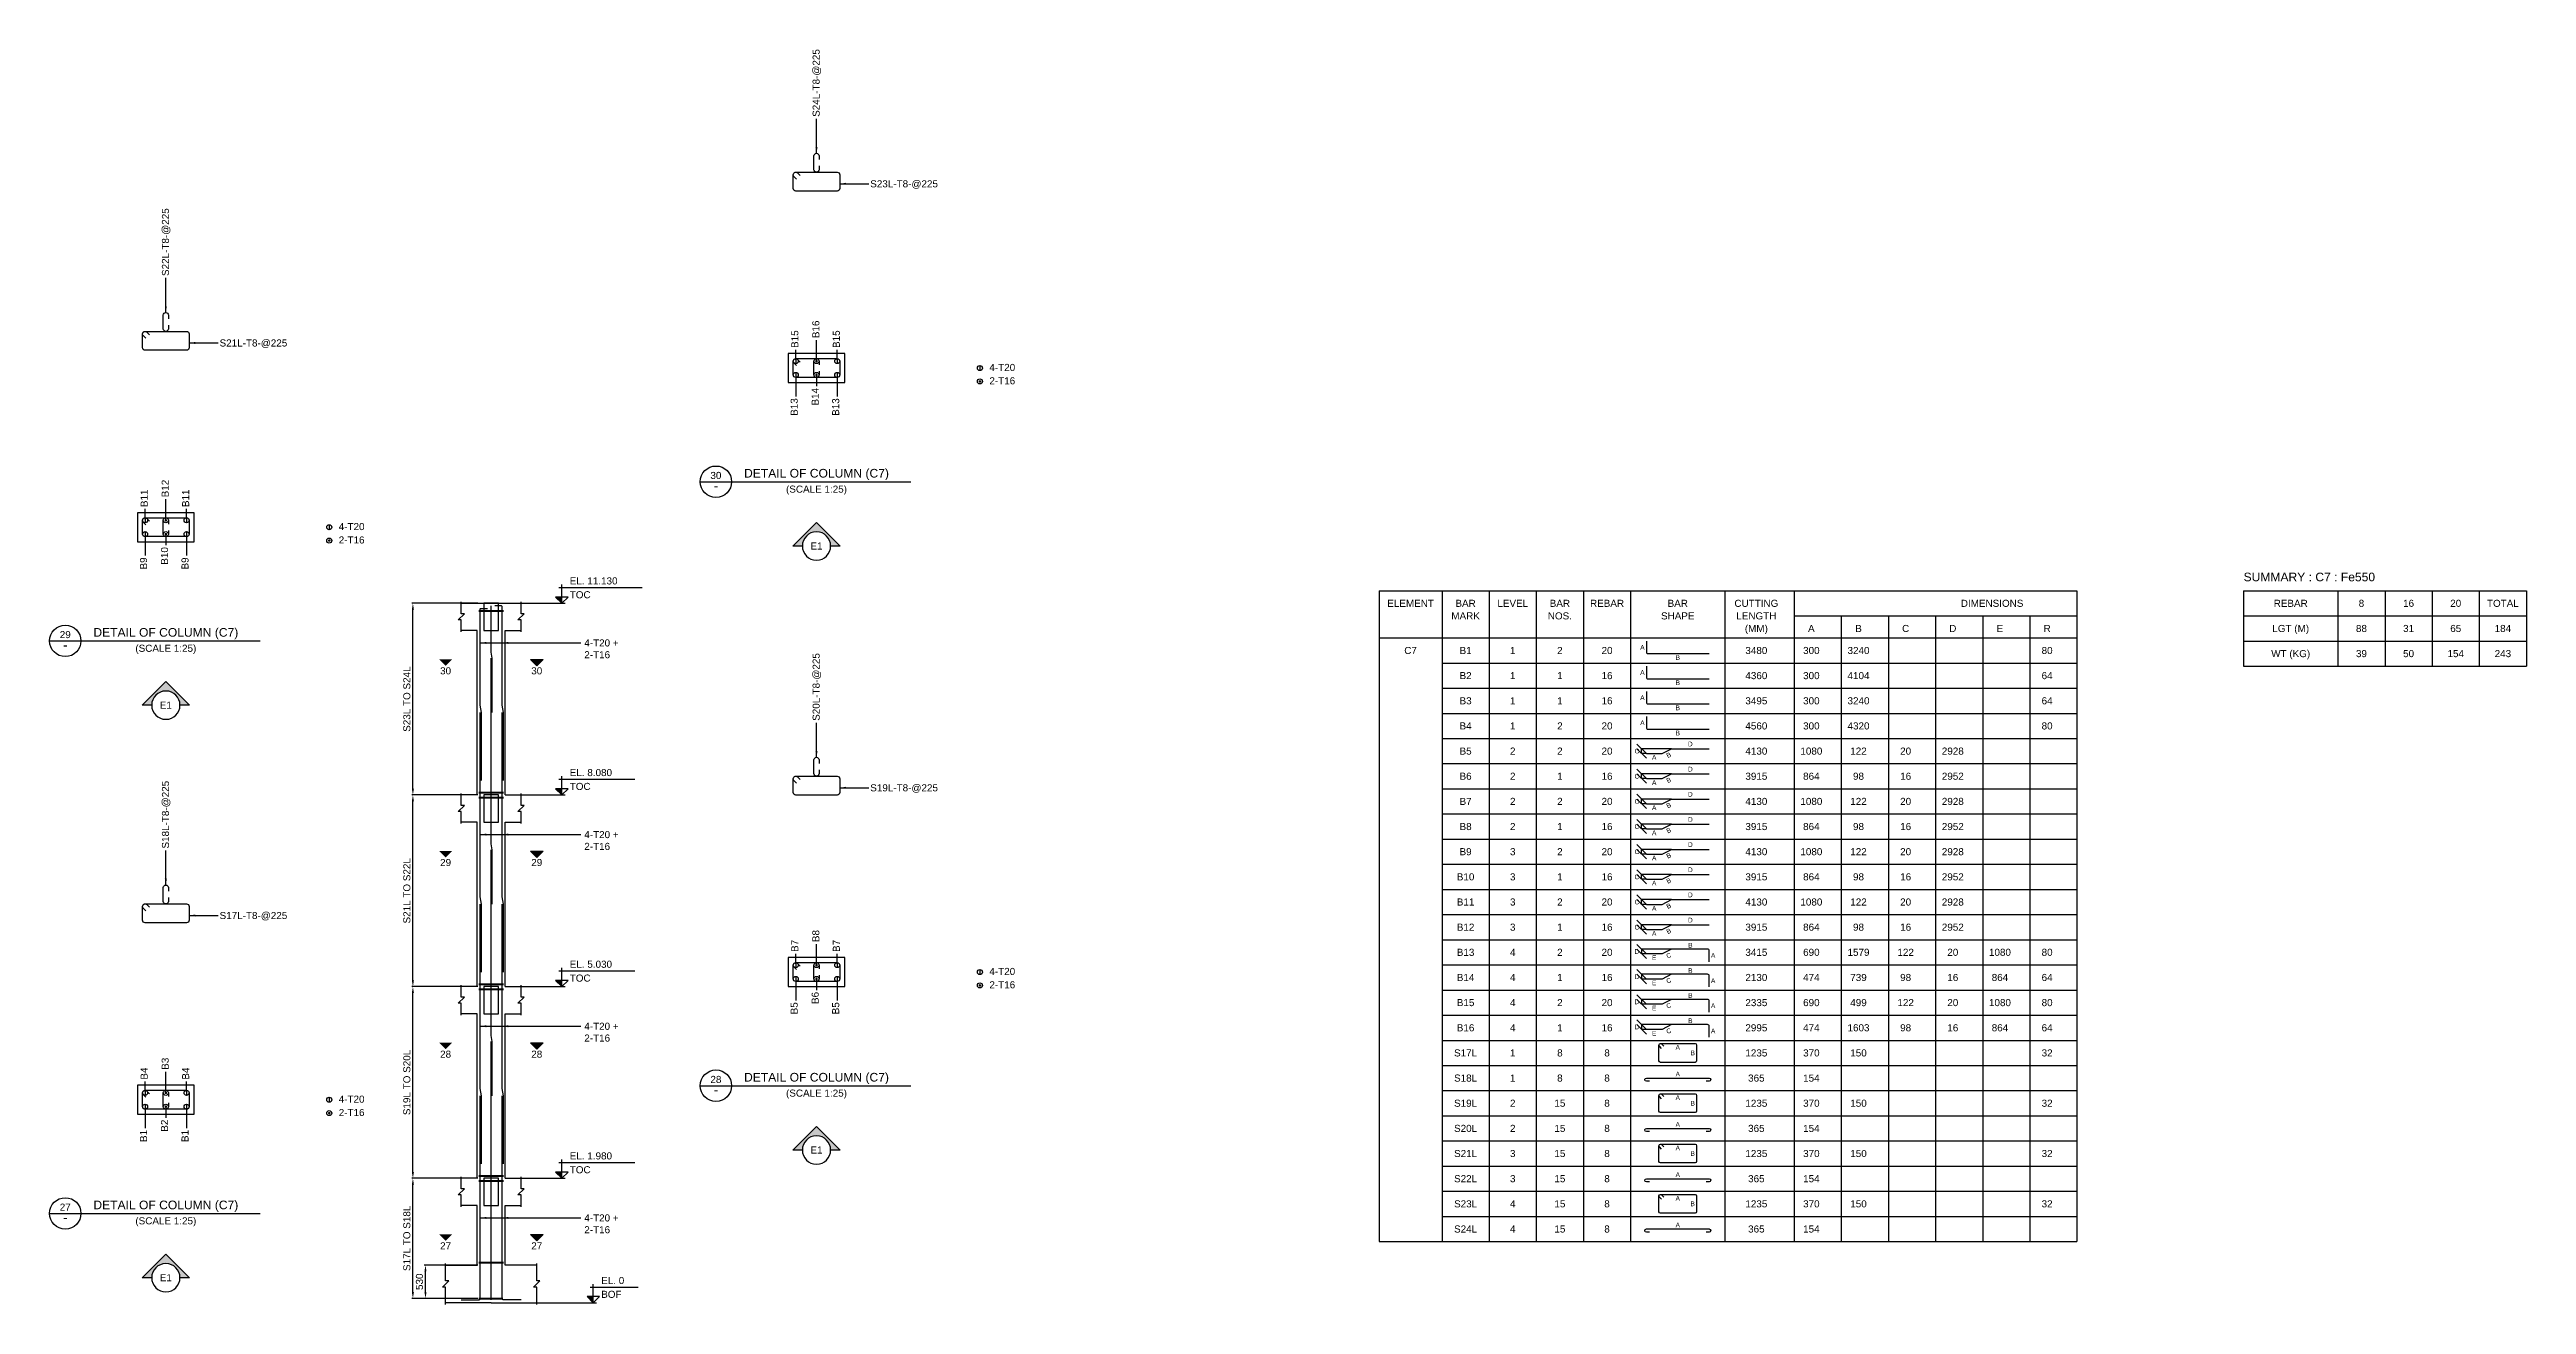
# Model space of a CAD drawing. Header units: inches. Extents: x -14050 to 64750, y -1525 to 593364.
# Drawn here: x -14050 to 64750, y 369058 to 408970 of the extents above; entities that cross this region are included whole.
import ezdxf
from ezdxf.enums import TextEntityAlignment as Align

# ---------------------------------------------------------------- set-up
doc = ezdxf.new("R2010")
doc.units = ezdxf.units.IN
doc.header["$MEASUREMENT"] = 0
for name, color, linetype in [('colSectionMarkLayer', 5, 'Continuous'), ('Concrete Line', 2, 'Continuous'), ('Dim', 31, 'Continuous'), ('Hatch', 25, 'Continuous'), ('Labels', 4, 'Continuous'), ('Link', 225, 'Continuous'), ('Reinforcement', 130, 'Continuous'), ('Schedule Border', 60, 'Continuous'), ('Schedule Header', 4, 'Continuous'), ('Text', 31, 'Continuous')]:
    doc.layers.add(name, color=color, linetype=linetype)
doc.styles.add('SC-BBS1', font='SansSerif')
doc.styles.add('SC-COL2', font='sanss___.ttf')
doc.styles.get("Standard").update_dxf_attribs({"font": 'txt.shx'})
doc.dimstyles.new('ColumnSch', dxfattribs={"dimtxt": 225, "dimasz": 200, "dimexe": 38, "dimexo": 38, "dimgap": 80, "dimtad": 1, "dimtoh": 1, "dimdec": 0, "dimzin": 0, "dimdsep": 46, "dimtxsty": 'SC-BBS1', "dimcen": 0.09, "dimclrd": 8, "dimclre": 8, "dimclrt": 31, "dimadec": 0, "dimazin": 0, "dimtfac": 1, "dimtdec": 0, "dimtix": 1, "dimtofl": 0, "dimtmove": 0, "dimatfit": 3, "dimfxl": 1, "dimtolj": 1, "dimtzin": 0, "dimarcsym": 0})
doc.dimstyles.new('SCBBSDim', dxfattribs={"dimtxt": 225, "dimasz": 0.18, "dimexe": 0, "dimexo": 0, "dimgap": 0, "dimtad": 1, "dimtoh": 1, "dimdec": 0, "dimzin": 0, "dimdsep": 46, "dimtxsty": 'Standard', "dimtsz": 150, "dimcen": 0.09, "dimclrd": 8, "dimclre": 8, "dimclrt": 3, "dimadec": 0, "dimazin": 0, "dimtfac": 1, "dimtdec": 0, "dimtix": 1, "dimtofl": 0, "dimtmove": 0, "dimatfit": 3, "dimfxl": 1, "dimtolj": 1, "dimtzin": 0, "dimarcsym": 0})
doc.dimstyles.get("Standard").update_dxf_attribs({"dimtxt": 0.18, "dimasz": 200, "dimexe": 0.18, "dimexo": 0.0625, "dimgap": 0.09, "dimtad": 0, "dimtih": 1, "dimtoh": 1, "dimdec": 4, "dimzin": 0, "dimdsep": 46, "dimtxsty": 'Standard', "dimcen": 0.09, "dimadec": 0, "dimazin": 0, "dimtfac": 1, "dimtdec": 4, "dimtofl": 0, "dimtmove": 0, "dimatfit": 3, "dimfxl": 1, "dimtolj": 1, "dimtzin": 0, "dimarcsym": 0})

# ---------------------------------------------------------------- blocks, each defined once
blk = doc.blocks.new('*D92')
at = {"color": 8, "linetype": 'ByBlock', "lineweight": -2}
for p, q in [((-428, 373070), (-2528, 373070)), ((-2490, 369452), (-2490, 372870)), ((-428, 369252), (-2528, 369252))]:
    blk.add_line(p, q, dxfattribs=at)
at = {"color": 8}
for points in [[(-2490, 373070), (-2457, 372870), (-2523, 372870)], [(-2490, 369252), (-2523, 369452), (-2457, 369452)]]:
    blk.add_solid(points, dxfattribs=at)
at = {"layer": 'DEFPOINTS', "color": 31}
for p in [(-390, 373070), (-2490, 369252), (-390, 369252)]:
    blk.add_point(p, dxfattribs=at)
at = {"color": 31, "insert": (-2682, 371161), "char_height": 225, "attachment_point": 5, "rotation": 90, "style": 'SC-BBS1'}
blk.add_mtext('\\A1;S17L TO S18L', dxfattribs=at)
blk = doc.blocks.new('*D93')
at = {"color": 8, "linetype": 'ByBlock', "lineweight": -2}
for p, q in [((-428, 370308), (-2128, 370308)), ((-2090, 369452), (-2090, 370108)), ((-428, 369252), (-2128, 369252))]:
    blk.add_line(p, q, dxfattribs=at)
at = {"color": 8}
for points in [[(-2090, 370308), (-2057, 370108), (-2123, 370108)], [(-2090, 369252), (-2123, 369452), (-2057, 369452)]]:
    blk.add_solid(points, dxfattribs=at)
at = {"layer": 'DEFPOINTS', "color": 31}
for p in [(-390, 370308), (-2090, 369252), (-390, 369252)]:
    blk.add_point(p, dxfattribs=at)
at = {"color": 31, "insert": (-2282, 369780), "char_height": 225, "attachment_point": 5, "rotation": 90, "style": 'SC-BBS1'}
blk.add_mtext('\\A1;530', dxfattribs=at)
blk = doc.blocks.new('*D94')
at = {"color": 8, "linetype": 'ByBlock', "lineweight": -2}
for p, q in [((-428, 379166), (-2528, 379166)), ((-2490, 373270), (-2490, 378966)), ((-428, 373070), (-2528, 373070))]:
    blk.add_line(p, q, dxfattribs=at)
at = {"color": 8}
for points in [[(-2490, 379166), (-2457, 378966), (-2523, 378966)], [(-2490, 373070), (-2523, 373270), (-2457, 373270)]]:
    blk.add_solid(points, dxfattribs=at)
at = {"layer": 'DEFPOINTS', "color": 31}
for p in [(-390, 379166), (-2490, 373070), (-390, 373070)]:
    blk.add_point(p, dxfattribs=at)
at = {"color": 31, "insert": (-2682, 376118), "char_height": 225, "attachment_point": 5, "rotation": 90, "style": 'SC-BBS1'}
blk.add_mtext('\\A1;S19L TO S20L', dxfattribs=at)
blk = doc.blocks.new('*D95')
at = {"color": 8, "linetype": 'ByBlock', "lineweight": -2}
for p, q in [((-428, 385262), (-2528, 385262)), ((-2490, 379366), (-2490, 385062)), ((-428, 379166), (-2528, 379166))]:
    blk.add_line(p, q, dxfattribs=at)
at = {"color": 8}
for points in [[(-2490, 385262), (-2457, 385062), (-2523, 385062)], [(-2490, 379166), (-2523, 379366), (-2457, 379366)]]:
    blk.add_solid(points, dxfattribs=at)
at = {"layer": 'DEFPOINTS', "color": 31}
for p in [(-390, 385262), (-2490, 379166), (-390, 379166)]:
    blk.add_point(p, dxfattribs=at)
at = {"color": 31, "insert": (-2682, 382214), "char_height": 225, "attachment_point": 5, "rotation": 90, "style": 'SC-BBS1'}
blk.add_mtext('\\A1;S21L TO S22L', dxfattribs=at)
blk = doc.blocks.new('*D96')
at = {"color": 8, "linetype": 'ByBlock', "lineweight": -2}
for p, q in [((-428, 391358), (-2528, 391358)), ((-2490, 385462), (-2490, 391158)), ((-428, 385262), (-2528, 385262))]:
    blk.add_line(p, q, dxfattribs=at)
at = {"color": 8}
for points in [[(-2490, 391358), (-2457, 391158), (-2523, 391158)], [(-2490, 385262), (-2523, 385462), (-2457, 385462)]]:
    blk.add_solid(points, dxfattribs=at)
at = {"layer": 'DEFPOINTS', "color": 31}
for p in [(-390, 391358), (-2490, 385262), (-390, 385262)]:
    blk.add_point(p, dxfattribs=at)
at = {"color": 31, "insert": (-2682, 388310), "char_height": 225, "attachment_point": 5, "rotation": 90, "style": 'SC-BBS1'}
blk.add_mtext('\\A1;S23L TO S24L', dxfattribs=at)
blk = doc.blocks.new('*D97')
at = {"color": 8, "linetype": 'ByBlock', "lineweight": -2}
for p, q in [((36750, 386583), (36450, 386883)), ((36450, 386733), (36750, 386433)), ((37550, 386733), (36600, 386733)), ((36600, 386583), (36600, 386733)), ((36750, 386583), (36600, 386583))]:
    blk.add_line(p, q, dxfattribs=at)
at = {"layer": 'DEFPOINTS', "color": 31}
for p in [(36600, 386583), (36750, 386583), (37550, 386733)]:
    blk.add_point(p, dxfattribs=at)
blk = doc.blocks.new('*D98')
at = {"color": 8, "linetype": 'ByBlock', "lineweight": -2}
for p, q in [((36750, 385783), (36450, 386083)), ((36450, 385933), (36750, 385633)), ((37550, 385933), (36600, 385933)), ((36600, 385783), (36600, 385933)), ((36750, 385783), (36600, 385783))]:
    blk.add_line(p, q, dxfattribs=at)
at = {"layer": 'DEFPOINTS', "color": 31}
for p in [(36600, 385783), (36750, 385783), (37550, 385933)]:
    blk.add_point(p, dxfattribs=at)
blk = doc.blocks.new('*D99')
at = {"color": 8, "linetype": 'ByBlock', "lineweight": -2}
for p, q in [((36750, 384983), (36450, 385283)), ((36450, 385133), (36750, 384833)), ((37550, 385133), (36600, 385133)), ((36600, 384983), (36600, 385133)), ((36750, 384983), (36600, 384983))]:
    blk.add_line(p, q, dxfattribs=at)
at = {"layer": 'DEFPOINTS', "color": 31}
for p in [(36600, 384983), (36750, 384983), (37550, 385133)]:
    blk.add_point(p, dxfattribs=at)
blk = doc.blocks.new('*D100')
at = {"color": 8, "linetype": 'ByBlock', "lineweight": -2}
for p, q in [((36750, 384183), (36450, 384483)), ((36450, 384333), (36750, 384033)), ((37550, 384333), (36600, 384333)), ((36600, 384183), (36600, 384333)), ((36750, 384183), (36600, 384183))]:
    blk.add_line(p, q, dxfattribs=at)
at = {"layer": 'DEFPOINTS', "color": 31}
for p in [(36600, 384183), (36750, 384183), (37550, 384333)]:
    blk.add_point(p, dxfattribs=at)
blk = doc.blocks.new('*D101')
at = {"color": 8, "linetype": 'ByBlock', "lineweight": -2}
for p, q in [((36750, 383383), (36450, 383683)), ((36450, 383533), (36750, 383233)), ((37550, 383533), (36600, 383533)), ((36600, 383383), (36600, 383533)), ((36750, 383383), (36600, 383383))]:
    blk.add_line(p, q, dxfattribs=at)
at = {"layer": 'DEFPOINTS', "color": 31}
for p in [(36600, 383383), (36750, 383383), (37550, 383533)]:
    blk.add_point(p, dxfattribs=at)
blk = doc.blocks.new('*D102')
at = {"color": 8, "linetype": 'ByBlock', "lineweight": -2}
for p, q in [((36750, 382583), (36450, 382883)), ((36450, 382733), (36750, 382433)), ((37550, 382733), (36600, 382733)), ((36600, 382583), (36600, 382733)), ((36750, 382583), (36600, 382583))]:
    blk.add_line(p, q, dxfattribs=at)
at = {"layer": 'DEFPOINTS', "color": 31}
for p in [(36600, 382583), (36750, 382583), (37550, 382733)]:
    blk.add_point(p, dxfattribs=at)
blk = doc.blocks.new('*D103')
at = {"color": 8, "linetype": 'ByBlock', "lineweight": -2}
for p, q in [((36750, 381783), (36450, 382083)), ((36450, 381933), (36750, 381633)), ((37550, 381933), (36600, 381933)), ((36600, 381783), (36600, 381933)), ((36750, 381783), (36600, 381783))]:
    blk.add_line(p, q, dxfattribs=at)
at = {"layer": 'DEFPOINTS', "color": 31}
for p in [(36600, 381783), (36750, 381783), (37550, 381933)]:
    blk.add_point(p, dxfattribs=at)
blk = doc.blocks.new('*D104')
at = {"color": 8, "linetype": 'ByBlock', "lineweight": -2}
for p, q in [((36750, 380983), (36450, 381283)), ((36450, 381133), (36750, 380833)), ((37550, 381133), (36600, 381133)), ((36600, 380983), (36600, 381133)), ((36750, 380983), (36600, 380983))]:
    blk.add_line(p, q, dxfattribs=at)
at = {"layer": 'DEFPOINTS', "color": 31}
for p in [(36600, 380983), (36750, 380983), (37550, 381133)]:
    blk.add_point(p, dxfattribs=at)
blk = doc.blocks.new('*D105')
at = {"color": 8, "linetype": 'ByBlock', "lineweight": -2}
for p, q in [((36750, 380208), (36450, 380508)), ((36450, 380358), (36750, 380058)), ((37550, 380358), (36600, 380358)), ((36600, 380358), (36600, 380208)), ((37250, 380208), (36600, 380208))]:
    blk.add_line(p, q, dxfattribs=at)
at = {"layer": 'DEFPOINTS', "color": 31}
for p in [(36600, 380358), (37250, 380208), (37550, 380358)]:
    blk.add_point(p, dxfattribs=at)
blk = doc.blocks.new('*D106')
at = {"color": 8, "linetype": 'ByBlock', "lineweight": -2}
for p, q in [((36750, 379408), (36450, 379708)), ((36450, 379558), (36750, 379258)), ((37550, 379558), (36600, 379558)), ((36600, 379558), (36600, 379408)), ((37250, 379408), (36600, 379408))]:
    blk.add_line(p, q, dxfattribs=at)
at = {"layer": 'DEFPOINTS', "color": 31}
for p in [(36600, 379558), (37250, 379408), (37550, 379558)]:
    blk.add_point(p, dxfattribs=at)
blk = doc.blocks.new('*D107')
at = {"color": 8, "linetype": 'ByBlock', "lineweight": -2}
for p, q in [((36750, 378608), (36450, 378908)), ((36450, 378758), (36750, 378458)), ((37550, 378758), (36600, 378758)), ((36600, 378758), (36600, 378608)), ((37250, 378608), (36600, 378608))]:
    blk.add_line(p, q, dxfattribs=at)
at = {"layer": 'DEFPOINTS', "color": 31}
for p in [(36600, 378758), (37250, 378608), (37550, 378758)]:
    blk.add_point(p, dxfattribs=at)
blk = doc.blocks.new('*D108')
at = {"color": 8, "linetype": 'ByBlock', "lineweight": -2}
for p, q in [((36750, 377808), (36450, 378108)), ((36450, 377958), (36750, 377658)), ((37550, 377958), (36600, 377958)), ((36600, 377958), (36600, 377808)), ((37250, 377808), (36600, 377808))]:
    blk.add_line(p, q, dxfattribs=at)
at = {"layer": 'DEFPOINTS', "color": 31}
for p in [(36600, 377958), (37250, 377808), (37550, 377958)]:
    blk.add_point(p, dxfattribs=at)

msp = doc.modelspace()

# ---------------------------------------------------------------- hatches: boundary and pattern name
at = {"layer": 'Hatch'}
h = msp.add_hatch(color=256, dxfattribs=at)
edge = h.paths.add_edge_path(flags=16)
edge.add_line((9900, 393180), (9600, 393180))
edge.add_line((9600, 393180), (10350, 393930))
edge.add_line((10350, 393930), (11100, 393180))
edge.add_line((11100, 393180), (10800, 393180))
edge.add_arc((10350, 393180), 450, 0, 180)
for points in [[(2250, 391358), (2250, 391558), (2050, 391558)], [(-1650, 389573), (-1450, 389373), (-1250, 389573), (-1650, 389573)], [(1650, 389573), (1450, 389373), (1250, 389573), (1650, 389573)], [(2250, 385262), (2250, 385462), (2050, 385462)], [(-1650, 383477), (-1450, 383277), (-1250, 383477), (-1650, 383477)], [(1650, 383477), (1450, 383277), (1250, 383477), (1650, 383477)], [(2250, 379166), (2250, 379366), (2050, 379366)], [(-1650, 377381), (-1450, 377181), (-1250, 377381), (-1650, 377381)], [(1650, 377381), (1450, 377181), (1250, 377381), (1650, 377381)], [(2250, 373070), (2250, 373270), (2050, 373270)], [(-1650, 371285), (-1450, 371085), (-1250, 371285), (-1650, 371285)], [(1650, 371285), (1450, 371085), (1250, 371285), (1650, 371285)], [(3250, 369108), (3250, 369308), (3050, 369308)]]:
    msp.add_hatch(color=256, dxfattribs=at).paths.add_polyline_path(points, flags=0)
h = msp.add_hatch(color=256, dxfattribs=at)
edge = h.paths.add_edge_path(flags=16)
edge.add_line((-10800, 388118), (-11100, 388118))
edge.add_line((-11100, 388118), (-10350, 388868))
edge.add_line((-10350, 388868), (-9600, 388118))
edge.add_line((-9600, 388118), (-9900, 388118))
edge.add_arc((-10350, 388118), 450, 0, 180)
h = msp.add_hatch(color=256, dxfattribs=at)
edge = h.paths.add_edge_path(flags=16)
edge.add_line((9900, 373970), (9600, 373970))
edge.add_line((9600, 373970), (10350, 374720))
edge.add_line((10350, 374720), (11100, 373970))
edge.add_line((11100, 373970), (10800, 373970))
edge.add_arc((10350, 373970), 450, 0, 180)
h = msp.add_hatch(color=256, dxfattribs=at)
edge = h.paths.add_edge_path(flags=16)
edge.add_line((-10800, 369908), (-11100, 369908))
edge.add_line((-11100, 369908), (-10350, 370658))
edge.add_line((-10350, 370658), (-9600, 369908))
edge.add_line((-9600, 369908), (-9900, 369908))
edge.add_arc((-10350, 369908), 450, 0, 180)

# ---------------------------------------------------------------- linework, layer by layer
at = {"lineweight": 50}
for p, q in [((-390, 391118), (390, 391118)), ((-390, 385342), (390, 385342)), ((-390, 385182), (390, 385182)), ((-390, 379246), (390, 379246)), ((-390, 379086), (390, 379086)), ((-390, 373150), (390, 373150)), ((-390, 372990), (390, 372990)), ((-390, 370388), (390, 370388)), ((-390, 369252), (370, 369252))]:
    msp.add_line(p, q, dxfattribs=at)
at = {"layer": 'colSectionMarkLayer'}
for p, q in [((6650, 395225), (13350, 395225)), ((2150, 391858), (4800, 391858)), ((2250, 391358), (2250, 391958)), ((450, 391358), (2350, 391358)), ((-14050, 390163), (-7350, 390163)), ((2150, 385762), (4575, 385762)), ((2250, 385262), (2250, 385862)), ((450, 385262), (2350, 385262)), ((450, 379166), (2350, 379166)), ((2150, 379666), (4575, 379666)), ((2250, 379166), (2250, 379766)), ((6650, 376015), (13350, 376015)), ((2150, 373570), (4575, 373570)), ((2250, 373070), (2250, 373670)), ((450, 373070), (2350, 373070)), ((-14050, 371953), (-7350, 371953)), ((3150, 369608), (4675, 369608)), ((3250, 369108), (3250, 369708)), ((1450, 369108), (3350, 369108))]:
    msp.add_line(p, q, dxfattribs=at)
for points in [[(9900, 393180), (9600, 393180), (10350, 393930), (11100, 393180), (10800, 393180, 1), (9900, 393180, 1), (10800, 393180)], [(-10800, 388118), (-11100, 388118), (-10350, 388868), (-9600, 388118), (-9900, 388118, 1), (-10800, 388118, 1), (-9900, 388118)], [(9900, 373970), (9600, 373970), (10350, 374720), (11100, 373970), (10800, 373970, 1), (9900, 373970, 1), (10800, 373970)], [(-10800, 369908), (-11100, 369908), (-10350, 370658), (-9600, 369908), (-9900, 369908, 1), (-10800, 369908, 1), (-9900, 369908)]]:
    msp.add_lwpolyline(points, format="xyb", dxfattribs=at)
for points in [[(2250, 391358), (2450, 391558), (2050, 391558)], [(2250, 385262), (2450, 385462), (2050, 385462)], [(2250, 379166), (2450, 379366), (2050, 379366)], [(2250, 373070), (2450, 373270), (2050, 373270)], [(3250, 369108), (3450, 369308), (3050, 369308)]]:
    msp.add_lwpolyline(points, close=True, dxfattribs=at)
at = {"layer": 'colSectionMarkLayer', "const_width": 5}
for points in [[(-700, 389673), (-1700, 389673)], [(-1650, 389573), (-1450, 389373), (-1250, 389573), (-1650, 389573)], [(700, 389673), (1700, 389673)], [(-700, 383577), (-1700, 383577)], [(-1650, 383477), (-1450, 383277), (-1250, 383477), (-1650, 383477)], [(700, 383577), (1700, 383577)], [(-700, 377481), (-1700, 377481)], [(700, 377481), (1700, 377481)], [(-1650, 377381), (-1450, 377181), (-1250, 377381), (-1650, 377381)], [(-700, 371385), (-1700, 371385)], [(-1650, 371285), (-1450, 371085), (-1250, 371285), (-1650, 371285)], [(700, 371385), (1700, 371385)]]:
    msp.add_lwpolyline(points, dxfattribs=at)
at = {"layer": 'colSectionMarkLayer'}
for points in [[(1650, 389573), (1450, 389373), (1250, 389573), (1650, 389573)], [(1650, 383477), (1450, 383277), (1250, 383477), (1650, 383477)], [(1650, 377381), (1450, 377181), (1250, 377381), (1650, 377381)], [(1650, 371285), (1450, 371085), (1250, 371285), (1650, 371285)]]:
    msp.add_lwpolyline(points, dxfattribs=at)
for centre in [(7150, 395225), (-13550, 390163), (7150, 376015), (-13550, 371953)]:
    msp.add_circle(centre, 500, dxfattribs=at)
at = {"layer": 'Concrete Line'}
for p, q in [((-950, 391358), (950, 391358)), ((-450, 390498), (-950, 390498)), ((-450, 385262), (-450, 390498)), ((450, 385262), (450, 390498)), ((450, 390498), (950, 390498)), ((-450, 385262), (-950, 385262)), ((-450, 385262), (-450, 385262)), ((-450, 385262), (-450, 385262)), ((450, 385262), (450, 385262)), ((450, 385262), (450, 385262)), ((450, 385262), (950, 385262)), ((-450, 384402), (-950, 384402)), ((-450, 379166), (-450, 384402)), ((450, 379166), (450, 384402)), ((450, 384402), (950, 384402)), ((-450, 379166), (-950, 379166)), ((-450, 379166), (-450, 379166)), ((-450, 379166), (-450, 379166)), ((450, 379166), (450, 379166)), ((450, 379166), (450, 379166)), ((450, 379166), (950, 379166)), ((-450, 378306), (-950, 378306)), ((-450, 373070), (-450, 378306)), ((450, 373070), (450, 378306)), ((450, 378306), (950, 378306)), ((-450, 373070), (-950, 373070)), ((-450, 373070), (-450, 373070)), ((-450, 373070), (-450, 373070)), ((450, 373070), (450, 373070)), ((450, 373070), (450, 373070)), ((450, 373070), (950, 373070)), ((-450, 372210), (-950, 372210)), ((-450, 370308), (-450, 372210)), ((450, 370308), (450, 372210)), ((450, 372210), (950, 372210)), ((-1450, 370308), (-450, 370308)), ((1450, 370308), (450, 370308)), ((1450, 370308), (450, 370308)), ((0, 369108), (-1450, 369108)), ((0, 369108), (1450, 369108))]:
    msp.add_line(p, q, dxfattribs=at)
for points in [[(9450, 398380), (11250, 398380), (11250, 398380), (11250, 399300), (11250, 399300), (9450, 399300), (9450, 399300), (9450, 398380)], [(-11250, 393318), (-9450, 393318), (-9450, 393318), (-9450, 394238), (-9450, 394238), (-11250, 394238), (-11250, 394238), (-11250, 393318)], [(-230, 391358), (-230, 390498), (230, 390498), (230, 391358)], [(-230, 385262), (-230, 384402), (230, 384402), (230, 385262)], [(9450, 379170), (11250, 379170), (11250, 379170), (11250, 380090), (11250, 380090), (9450, 380090), (9450, 380090), (9450, 379170)], [(-230, 379166), (-230, 378306), (230, 378306), (230, 379166)], [(-11250, 375108), (-9450, 375108), (-9450, 375108), (-9450, 376028), (-9450, 376028), (-11250, 376028), (-11250, 376028), (-11250, 375108)], [(-230, 373070), (-230, 372210), (230, 372210), (230, 373070)]]:
    msp.add_lwpolyline(points, close=True, dxfattribs=at)
for points in [[(-950, 390448), (-950, 390828), (-1050, 390828), (-850, 391028), (-950, 391028), (-950, 391408)], [(950, 390448), (950, 390828), (850, 390828), (1050, 391028), (950, 391028), (950, 391408)], [(-950, 384352), (-950, 384732), (-1050, 384732), (-850, 384932), (-950, 384932), (-950, 385312)], [(950, 384352), (950, 384732), (850, 384732), (1050, 384932), (950, 384932), (950, 385312)], [(-950, 378256), (-950, 378636), (-1050, 378636), (-850, 378836), (-950, 378836), (-950, 379216)], [(950, 378256), (950, 378636), (850, 378636), (1050, 378836), (950, 378836), (950, 379216)], [(-950, 372160), (-950, 372540), (-1050, 372540), (-850, 372740), (-950, 372740), (-950, 373120)], [(950, 372160), (950, 372540), (850, 372540), (1050, 372740), (950, 372740), (950, 373120)], [(-1450, 369058), (-1450, 369608), (-1550, 369608), (-1350, 369808), (-1450, 369808), (-1450, 370358)], [(1450, 369058), (1450, 369608), (1350, 369608), (1550, 369808), (1450, 369808), (1450, 370358)]]:
    msp.add_lwpolyline(points, dxfattribs=at)
at = {"layer": 'Dim', "color": 8}
for p, q in [((10350, 399092), (10350, 399732)), ((9690, 399100), (9690, 399420)), ((11010, 399100), (11010, 399420)), ((9690, 398580), (9690, 397940)), ((10350, 398588), (10350, 398268)), ((11010, 398580), (11010, 397940)), ((-11010, 394038), (-11010, 394358)), ((-10350, 394030), (-10350, 394670)), ((-9690, 394038), (-9690, 394358)), ((-11010, 393518), (-11010, 392878)), ((-10350, 393526), (-10350, 393206)), ((-9690, 393518), (-9690, 392878)), ((9690, 379890), (9690, 380210)), ((10350, 379882), (10350, 380522)), ((11010, 379890), (11010, 380210)), ((9690, 379370), (9690, 378730)), ((10350, 379378), (10350, 379058)), ((11010, 379370), (11010, 378730)), ((-11010, 375828), (-11010, 376148)), ((-10350, 375820), (-10350, 376460)), ((-9690, 375828), (-9690, 376148)), ((-11010, 375308), (-11010, 374668)), ((-10350, 375316), (-10350, 374996)), ((-9690, 375308), (-9690, 374668))]:
    msp.add_line(p, q, dxfattribs=at)
at = {"layer": 'Link'}
for points in [[(9718.3, 404848.6), (9633.4, 404933.4, -0.668178), (9690, 405070), (11010, 405070, -0.4142136), (11090, 404990), (11090, 404550, -0.4142136), (11010, 404470), (9690, 404470, -0.4142136), (9610, 404550), (9610, 404990, -0.6681793), (9746.6, 405046.6), (9831.4, 404961.7)], [(10430, 405270), (10430, 405150, -1), (10270, 405150), (10270, 405590, -1), (10430, 405590), (10430, 405470)], [(-10270, 400208), (-10270, 400088, -1), (-10430, 400088), (-10430, 400528, -1), (-10270, 400528), (-10270, 400408)], [(-10981.7, 399786.6), (-11066.6, 399871.4, -0.668178), (-11010, 400008), (-9690, 400008, -0.4142136), (-9610, 399928), (-9610, 399488, -0.4142136), (-9690, 399408), (-11010, 399408, -0.4142136), (-11090, 399488), (-11090, 399928, -0.6681793), (-10953.4, 399984.6), (-10868.6, 399899.7)], [(9718.3, 398918.6), (9633.4, 399003.4, -0.668178), (9690, 399140), (11010, 399140, -0.4142136), (11090, 399060), (11090, 398620, -0.4142136), (11010, 398540), (9690, 398540, -0.4142136), (9610, 398620), (9610, 399060, -0.6681793), (9746.6, 399116.6), (9831.4, 399031.7)], [(10430, 398740), (10430, 398620, -1), (10270, 398620), (10270, 399060, -1), (10430, 399060), (10430, 398940)], [(-10981.7, 393856.6), (-11066.6, 393941.4, -0.668178), (-11010, 394078), (-9690, 394078, -0.4142136), (-9610, 393998), (-9610, 393558, -0.4142136), (-9690, 393478), (-11010, 393478, -0.4142136), (-11090, 393558), (-11090, 393998, -0.6681793), (-10953.4, 394054.6), (-10868.6, 393969.7)], [(-10270, 393678), (-10270, 393558, -1), (-10430, 393558), (-10430, 393998, -1), (-10270, 393998), (-10270, 393878)], [(10430, 386060), (10430, 385940, -1), (10270, 385940), (10270, 386380, -1), (10430, 386380), (10430, 386260)], [(9718.3, 385638.6), (9633.4, 385723.4, -0.668178), (9690, 385860), (11010, 385860, -0.4142136), (11090, 385780), (11090, 385340, -0.4142136), (11010, 385260), (9690, 385260, -0.4142136), (9610, 385340), (9610, 385780, -0.6681793), (9746.6, 385836.6), (9831.4, 385751.7)], [(-10270, 381998), (-10270, 381878, -1), (-10430, 381878), (-10430, 382318, -1), (-10270, 382318), (-10270, 382198)], [(-10981.7, 381576.6), (-11066.6, 381661.4, -0.668178), (-11010, 381798), (-9690, 381798, -0.4142136), (-9610, 381718), (-9610, 381278, -0.4142136), (-9690, 381198), (-11010, 381198, -0.4142136), (-11090, 381278), (-11090, 381718, -0.6681793), (-10953.4, 381774.6), (-10868.6, 381689.7)], [(9718.3, 379708.6), (9633.4, 379793.4, -0.668178), (9690, 379930), (11010, 379930, -0.4142136), (11090, 379850), (11090, 379410, -0.4142136), (11010, 379330), (9690, 379330, -0.4142136), (9610, 379410), (9610, 379850, -0.6681793), (9746.6, 379906.6), (9831.4, 379821.7)], [(10430, 379530), (10430, 379410, -1), (10270, 379410), (10270, 379850, -1), (10430, 379850), (10430, 379730)], [(-10981.7, 375646.6), (-11066.6, 375731.4, -0.668178), (-11010, 375868), (-9690, 375868, -0.4142136), (-9610, 375788), (-9610, 375348, -0.4142136), (-9690, 375268), (-11010, 375268, -0.4142136), (-11090, 375348), (-11090, 375788, -0.6681793), (-10953.4, 375844.6), (-10868.6, 375759.7)], [(-10270, 375468), (-10270, 375348, -1), (-10430, 375348), (-10430, 375788, -1), (-10270, 375788), (-10270, 375668)]]:
    msp.add_lwpolyline(points, format="xyb", dxfattribs=at)
at = {"layer": 'Reinforcement', "color": 130}
for points in [[(9690, 399140), (9690, 398980)], [(11010, 399140), (11010, 398980)], [(15550, 398920), (15550, 398760)], [(9690, 398700), (9690, 398540)], [(11010, 398700), (11010, 398540)], [(-11010, 394078), (-11010, 393918)], [(-9690, 394078), (-9690, 393918)], [(-11010, 393638), (-11010, 393478)], [(-9690, 393638), (-9690, 393478)], [(-5150, 393858), (-5150, 393698)], [(9690, 379930), (9690, 379770)], [(11010, 379930), (11010, 379770)], [(9690, 379490), (9690, 379330)], [(11010, 379490), (11010, 379330)], [(15550, 379710), (15550, 379550)], [(-11010, 375868), (-11010, 375708)], [(-11010, 375428), (-11010, 375268)], [(-9690, 375868), (-9690, 375708)], [(-9690, 375428), (-9690, 375268)], [(-5150, 375648), (-5150, 375488)]]:
    msp.add_lwpolyline(points, dxfattribs=at)
at = {"layer": 'Reinforcement', "color": 130, "const_width": 40}
for points in [[(10330, 399060, 1), (10370, 399060, 1)], [(10330, 398620, 1), (10370, 398620, 1)], [(15530, 398415, 1), (15570, 398415, 1)], [(-10370, 393998, 1), (-10330, 393998, 1)], [(-10370, 393558, 1), (-10330, 393558, 1)], [(-5170, 393353, 1), (-5130, 393353, 1)], [(10330, 379850, 1), (10370, 379850, 1)], [(10330, 379410, 1), (10370, 379410, 1)], [(15530, 379205, 1), (15570, 379205, 1)], [(-10370, 375788, 1), (-10330, 375788, 1)], [(-10370, 375348, 1), (-10330, 375348, 1)], [(-5170, 375143, 1), (-5130, 375143, 1)]]:
    msp.add_lwpolyline(points, format="xyb", close=True, dxfattribs=at)
at = {"layer": 'Reinforcement'}
for points in [[(-310, 385720), (-310, 387880), (-350, 388120), (-350, 391168, -0.4142136), (-320, 391198), (-120, 391198)], [(390, 385720), (390, 387880), (350, 388120), (350, 391248, 0.4142136), (320, 391278), (120, 391278)], [(36750, 390158), (36750, 389808, 0.5), (36800, 389758), (38750, 389758)], [(36750, 389358), (36750, 389008, 0.5), (36800, 388958), (38750, 388958)], [(36750, 388558), (36750, 388208, 0.5), (36800, 388158), (38750, 388158)], [(36750, 387758), (36750, 387408, 0.5), (36800, 387358), (38750, 387358)], [(38750, 379958), (38750, 380308, 0.5), (38700, 380358), (37550, 380358), (37250, 380208), (36750, 380208)], [(38750, 379158), (38750, 379508, 0.5), (38700, 379558), (37550, 379558), (37250, 379408), (36750, 379408)], [(38750, 378358), (38750, 378708, 0.5), (38700, 378758), (37550, 378758), (37250, 378608), (36750, 378608)], [(38750, 377558), (38750, 377908, 0.5), (38700, 377958), (37550, 377958), (37250, 377808), (36750, 377808)], [(37235.4, 377201.9), (37164.6, 377272.6, -0.1989124), (37150, 377308, -0.4142046), (37200, 377358, -0.1989044), (37235.4, 377343.4), (37306.1, 377272.6)], [(36850, 376158), (36750, 376158, -1), (36750, 376258), (38750, 376258, -1), (38750, 376158), (38650, 376158)], [(-950, 369208), (-380, 369208, 0.4142136), (-350, 369238), (-350, 375688)], [(950, 369208), (380, 369208, -0.4142136), (350, 369238), (350, 375688)], [(37235.4, 375601.9), (37164.6, 375672.6, -0.1989124), (37150, 375708, -0.4142046), (37200, 375758, -0.1989044), (37235.4, 375743.4), (37306.1, 375672.6)], [(36850, 374558), (36750, 374558, -1), (36750, 374658), (38750, 374658, -1), (38750, 374558), (38650, 374558)], [(37235.4, 374001.9), (37164.6, 374072.6, -0.1989124), (37150, 374108, -0.4142046), (37200, 374158, -0.1989044), (37235.4, 374143.4), (37306.1, 374072.6)], [(36850, 372958), (36750, 372958, -1), (36750, 373058), (38750, 373058, -1), (38750, 372958), (38650, 372958)], [(37235.4, 372401.9), (37164.6, 372472.6, -0.1989124), (37150, 372508, -0.4142046), (37200, 372558, -0.1989044), (37235.4, 372543.4), (37306.1, 372472.6)], [(36850, 371358), (36750, 371358, -1), (36750, 371458), (38750, 371458, -1), (38750, 371358), (38650, 371358)]]:
    msp.add_lwpolyline(points, format="xyb", dxfattribs=at)
for points in [[(32, 387880), (32, 389608), (0, 389800), (0, 391278), (0, 391278), (0, 391278)], [(32, 381784), (32, 383512), (0, 383704), (0, 389608)], [(-310, 379624), (-310, 381784), (-350, 382024), (-350, 387880)], [(390, 379624), (390, 381784), (350, 382024), (350, 387880)], [(36750, 386583), (37250, 386583), (37550, 386733), (38750, 386733)], [(36750, 385783), (37250, 385783), (37550, 385933), (38750, 385933)], [(36750, 384983), (37250, 384983), (37550, 385133), (38750, 385133)], [(36750, 384183), (37250, 384183), (37550, 384333), (38750, 384333)], [(32, 375688), (32, 377416), (0, 377608), (0, 383512)], [(36750, 383383), (37250, 383383), (37550, 383533), (38750, 383533)], [(36750, 382583), (37250, 382583), (37550, 382733), (38750, 382733)], [(-310, 373528), (-310, 375688), (-350, 375928), (-350, 381784)], [(390, 373528), (390, 375688), (350, 375928), (350, 381784)], [(36750, 381783), (37250, 381783), (37550, 381933), (38750, 381933)], [(36750, 380983), (37250, 380983), (37550, 381133), (38750, 381133)], [(0, 369208), (0, 369208), (0, 369208), (0, 377416)]]:
    msp.add_lwpolyline(points, dxfattribs=at)
for points in [[(37150, 377308, -0.4142046), (37200, 377358), (38300, 377358, -0.4142046), (38350, 377308), (38350, 376808, -0.4142046), (38300, 376758), (37200, 376758, -0.4142046), (37150, 376808)], [(37150, 375708, -0.4142046), (37200, 375758), (38300, 375758, -0.4142046), (38350, 375708), (38350, 375208, -0.4142046), (38300, 375158), (37200, 375158, -0.4142046), (37150, 375208)], [(37150, 374108, -0.4142046), (37200, 374158), (38300, 374158, -0.4142046), (38350, 374108), (38350, 373608, -0.4142046), (38300, 373558), (37200, 373558, -0.4142046), (37150, 373608)], [(37150, 372508, -0.4142046), (37200, 372558), (38300, 372558, -0.4142046), (38350, 372508), (38350, 372008, -0.4142046), (38300, 371958), (37200, 371958, -0.4142046), (37150, 372008)]]:
    msp.add_lwpolyline(points, format="xyb", close=True, dxfattribs=at)
at = {"layer": 'Reinforcement', "color": 130}
for centre in [(9690, 399060), (10350, 399060), (11010, 399060), (15550, 398840), (9690, 398620), (10350, 398620), (11010, 398620), (15550, 398415), (-11010, 393998), (-10350, 393998), (-9690, 393998), (-11010, 393558), (-10350, 393558), (-9690, 393558), (-5150, 393778), (-5150, 393353), (9690, 379850), (10350, 379850), (11010, 379850), (9690, 379410), (10350, 379410), (11010, 379410), (15550, 379630), (15550, 379205), (-11010, 375788), (-11010, 375348), (-10350, 375788), (-10350, 375348), (-9690, 375788), (-9690, 375348), (-5150, 375568), (-5150, 375143)]:
    msp.add_circle(centre, 80, dxfattribs=at)
at = {"layer": 'Schedule Border'}
for p, q in [((28250, 391758), (50450, 391758)), ((28250, 391758), (28250, 371058)), ((30250, 391758), (30250, 371058)), ((31750, 391758), (31750, 371058)), ((33250, 391758), (33250, 371058)), ((34750, 391758), (34750, 371058)), ((36250, 391758), (36250, 371058)), ((39250, 391758), (39250, 371058)), ((41450, 391758), (41450, 371058)), ((50450, 391758), (50450, 371058)), ((55750, 391758), (64750, 391758)), ((55750, 391758), (55750, 389358)), ((58750, 391758), (58750, 389358)), ((60250, 391758), (60250, 389358)), ((61750, 391758), (61750, 389358)), ((63250, 391758), (63250, 389358)), ((64750, 391758), (64750, 389358)), ((41450, 390958), (50450, 390958)), ((42950, 390958), (42950, 371058)), ((44450, 390958), (44450, 371058)), ((45950, 390958), (45950, 371058)), ((47450, 390958), (47450, 371058)), ((48950, 390958), (48950, 371058)), ((55750, 390958), (64750, 390958)), ((28250, 390258), (50450, 390258)), ((55750, 390158), (64750, 390158)), ((30250, 389458), (50450, 389458)), ((55750, 389358), (64750, 389358)), ((30250, 388658), (50450, 388658)), ((30250, 387858), (50450, 387858)), ((30250, 387058), (50450, 387058)), ((30250, 386258), (50450, 386258)), ((30250, 385458), (50450, 385458)), ((30250, 384658), (50450, 384658)), ((30250, 383858), (50450, 383858)), ((30250, 383058), (50450, 383058)), ((30250, 382258), (50450, 382258)), ((30250, 381458), (50450, 381458)), ((30250, 380658), (50450, 380658)), ((30250, 379858), (50450, 379858)), ((30250, 379058), (50450, 379058)), ((30250, 378258), (50450, 378258)), ((30250, 377458), (50450, 377458)), ((30250, 376658), (50450, 376658)), ((30250, 375858), (50450, 375858)), ((30250, 375058), (50450, 375058)), ((30250, 374258), (50450, 374258)), ((30250, 373458), (50450, 373458)), ((30250, 372658), (50450, 372658)), ((30250, 371858), (50450, 371858)), ((28250, 371058), (50450, 371058)), ((30250, 371058), (50450, 371058))]:
    msp.add_line(p, q, dxfattribs=at)

# ---------------------------------------------------------------- texts
at = {"layer": 'colSectionMarkLayer', "style": 'SC-BBS1'}
for s, p in [('30', (-1450, 389323)), ('30', (1450, 389323)), ('29', (-1450, 383227)), ('29', (1450, 383227)), ('28', (-1450, 377131)), ('28', (1450, 377131)), ('27', (-1450, 371035)), ('27', (1450, 371035))]:
    msp.add_text(s, height=225, dxfattribs=at).set_placement(p, align=Align.TOP_CENTER)
at = {"layer": 'Dim', "style": 'SC-COL2'}
for s, p in [('B16', (10328, 399792)), ('B15', (9660, 399480)), ('B15', (10980, 399480)), ('B11', (-11040, 394418)), ('B12', (-10372, 394730)), ('B11', (-9720, 394418)), ('B7', (9660, 380270)), ('B8', (10328, 380582)), ('B7', (10980, 380270)), ('B3', (-10372, 376520)), ('B4', (-11040, 376208)), ('B4', (-9720, 376208))]:
    msp.add_text(s, height=225, rotation=90, dxfattribs=at).set_placement(p, align=Align.MIDDLE_LEFT)
for s, p in [('B14', (10308, 398208)), ('B13', (9640, 397880)), ('B13', (10960, 397880)), ('B9', (-11060, 392818)), ('B10', (-10392, 393146)), ('B9', (-9740, 392818)), ('B5', (9640, 378670)), ('B6', (10308, 378998)), ('B5', (10960, 378670)), ('B1', (-11060, 374608)), ('B2', (-10392, 374936)), ('B1', (-9740, 374608))]:
    msp.add_text(s, height=225, rotation=90, dxfattribs=at).set_placement(p, align=Align.MIDDLE_RIGHT)
at = {"layer": 'Dim', "style": 'SC-BBS1'}
for s, p in [('A', (36625, 389958)), ('B', (37750, 389633)), ('A', (36625, 389158)), ('B', (37750, 388833)), ('A', (36625, 388358)), ('B', (37750, 388033)), ('A', (36625, 387558)), ('B', (37750, 387233)), ('D', (38150, 386883)), ('C', (36450, 386658)), ('A', (37000, 386458)), ('D', (38150, 386083)), ('C', (36450, 385858)), ('A', (37000, 385658)), ('D', (38150, 385283)), ('C', (36450, 385058)), ('A', (37000, 384858)), ('D', (38150, 384483)), ('C', (36450, 384258)), ('A', (37000, 384058)), ('D', (38150, 383683)), ('C', (36450, 383458)), ('A', (37000, 383258)), ('C', (36450, 382658)), ('A', (37000, 382458)), ('D', (38150, 382883)), ('C', (36450, 381858)), ('A', (37000, 381658)), ('D', (38150, 382083)), ('C', (36450, 381058)), ('A', (37000, 380858)), ('D', (38150, 381283)), ('D', (36450, 380283)), ('E', (37000, 380083)), ('B', (38150, 380483)), ('A', (38875, 380158)), ('D', (36450, 379483)), ('E', (37000, 379283)), ('B', (38150, 379683)), ('A', (38875, 379358)), ('D', (36450, 378683)), ('E', (37000, 378483)), ('B', (38150, 378883)), ('A', (38875, 378558)), ('D', (36450, 377883)), ('E', (37000, 377683)), ('B', (38150, 378083)), ('A', (38875, 377758)), ('A', (37750, 377233)), ('B', (38225, 377058)), ('A', (37750, 376383)), ('A', (37750, 375633)), ('B', (38225, 375458)), ('A', (37750, 374783)), ('A', (37750, 374033)), ('B', (38225, 373858)), ('A', (37750, 373183)), ('A', (37750, 372433)), ('B', (38225, 372258)), ('A', (37750, 371583))]:
    msp.add_text(s, height=150, dxfattribs=at).set_placement(p, align=Align.MIDDLE_CENTER)
for s, p in [('B', (37462.5, 386533)), ('B', (37462.5, 385733)), ('B', (37462.5, 384933)), ('B', (37462.5, 384133)), ('B', (37462.5, 383333)), ('B', (37462.5, 382533)), ('B', (37462.5, 381733)), ('B', (37462.5, 380933)), ('C', (37462.5, 380158)), ('C', (37462.5, 379358)), ('C', (37462.5, 378558)), ('C', (37462.5, 377758))]:
    msp.add_text(s, height=150, rotation=26.565051, dxfattribs=at).set_placement(p, align=Align.MIDDLE_CENTER)
at = {"layer": 'Labels', "style": 'SC-BBS1'}
for s, height, p in [('DETAIL OF COLUMN (C7)', 275, (10350, 395275)), ('30', 225, (7150, 395245)), ('29', 225, (-13550, 390183)), ('DETAIL OF COLUMN (C7)', 275, (-10350, 390213)), ('28', 225, (7150, 376035)), ('DETAIL OF COLUMN (C7)', 275, (10350, 376065)), ('27', 225, (-13550, 371973)), ('DETAIL OF COLUMN (C7)', 275, (-10350, 372003))]:
    msp.add_text(s, height=height, dxfattribs=at).set_placement(p, align=Align.BOTTOM_CENTER)
for s, height, p in [('-', 325, (7150, 395100)), ('E1', 225, (10350, 393180)), ('-', 325, (-13550, 390038)), ('E1', 225, (-10350, 388118)), ('-', 325, (7150, 375890)), ('E1', 225, (10350, 373970)), ('-', 325, (-13550, 371828)), ('E1', 225, (-10350, 369908))]:
    msp.add_text(s, height=height, dxfattribs=at).set_placement(p, align=Align.MIDDLE_CENTER)
at = {"layer": 'Schedule Header', "style": 'SC-BBS1'}
msp.add_text('SUMMARY : C7 : Fe550', height=275, dxfattribs=at).set_placement((55750, 392058))
for s, p in [('ELEMENT', (29250, 391358)), ('MARK', (31000, 390958)), ('BAR', (31000, 391358)), ('LEVEL', (32500, 391358)), ('NOS.', (34000, 390958)), ('BAR', (34000, 391358)), ('REBAR', (35500, 391358)), ('SHAPE', (37750, 390958)), ('BAR', (37750, 391358)), ('CUTTING', (40250, 391358)), ('LENGTH', (40250, 390958)), ('DIMENSIONS', (47750, 391358)), ('REBAR', (57250, 391358)), ('8', (59500, 391358)), ('16', (61000, 391358)), ('20', (62500, 391358)), ('TOTAL', (64000, 391358)), ('(MM)', (40250, 390558)), ('A', (42000, 390558)), ('B', (43500, 390558)), ('C', (45000, 390558)), ('D', (46500, 390558)), ('E', (48000, 390558)), ('R', (49500, 390558)), ('LGT (M)', (57250, 390558)), ('WT (KG)', (57250, 389758))]:
    msp.add_text(s, height=225, dxfattribs=at).set_placement(p, align=Align.MIDDLE_CENTER)
at = {"layer": 'Text', "style": 'SC-BBS1'}
for s, p in [('S24L-T8-@225', (10450, 406830)), ('S22L-T8-@225', (-10250, 401768)), ('S20L-T8-@225', (10450, 387620)), ('S18L-T8-@225', (-10250, 383558))]:
    msp.add_text(s, height=225, rotation=90, dxfattribs=at).set_placement(p)
for s, p in [('S23L-T8-@225', (12060, 404700)), ('S21L-T8-@225', (-8640, 399638)), ('4-T20', (15850, 398860)), ('2-T16', (15850, 398435)), ('4-T20', (-4850, 393798)), ('2-T16', (-4850, 393373)), ('S19L-T8-@225', (12060, 385490)), ('S17L-T8-@225', (-8640, 381428)), ('4-T20', (15850, 379650)), ('2-T16', (15850, 379225)), ('4-T20', (-4850, 375588)), ('2-T16', (-4850, 375163))]:
    msp.add_text(s, height=225, dxfattribs=at).set_placement(p, align=Align.MIDDLE_LEFT)
for p in [(10350, 394810), (-10350, 389748), (10350, 375600), (-10350, 371538)]:
    msp.add_text('(SCALE 1:25)', height=225, dxfattribs=at).set_placement(p, align=Align.BOTTOM_CENTER)
for s, p in [('TOC', (2500, 391518)), ('EL. 11.130', (2500, 391958)), ('TOC', (2500, 385422)), ('EL. 8.080', (2500, 385862)), ('EL. 5.030', (2500, 379766)), ('TOC', (2500, 379326)), ('EL. 1.980', (2500, 373670)), ('TOC', (2500, 373230)), ('EL. 0', (3500, 369708)), ('BOF', (3500, 369268))]:
    msp.add_text(s, height=225, dxfattribs=at).set_placement(p)
for s, p in [('88', (59500, 390558)), ('31', (61000, 390558)), ('65', (62500, 390558)), ('184', (64000, 390558)), ('C7', (29250, 389858)), ('B1', (31000, 389858)), ('1', (32500, 389858)), ('2', (34000, 389858)), ('20', (35500, 389858)), ('3480', (40250, 389858)), ('300', (42000, 389858)), ('3240', (43500, 389858)), ('80', (49500, 389858)), ('39', (59500, 389758)), ('50', (61000, 389758)), ('154', (62500, 389758)), ('243', (64000, 389758)), ('B2', (31000, 389058)), ('1', (32500, 389058)), ('1', (34000, 389058)), ('16', (35500, 389058)), ('4360', (40250, 389058)), ('300', (42000, 389058)), ('4104', (43500, 389058)), ('64', (49500, 389058)), ('B3', (31000, 388258)), ('1', (32500, 388258)), ('1', (34000, 388258)), ('16', (35500, 388258)), ('3495', (40250, 388258)), ('300', (42000, 388258)), ('3240', (43500, 388258)), ('64', (49500, 388258)), ('B4', (31000, 387458)), ('1', (32500, 387458)), ('2', (34000, 387458)), ('20', (35500, 387458)), ('4560', (40250, 387458)), ('300', (42000, 387458)), ('4320', (43500, 387458)), ('80', (49500, 387458)), ('B5', (31000, 386658)), ('2', (32500, 386658)), ('2', (34000, 386658)), ('20', (35500, 386658)), ('4130', (40250, 386658)), ('1080', (42000, 386658)), ('122', (43500, 386658)), ('20', (45000, 386658)), ('2928', (46500, 386658)), ('B6', (31000, 385858)), ('2', (32500, 385858)), ('1', (34000, 385858)), ('16', (35500, 385858)), ('3915', (40250, 385858)), ('864', (42000, 385858)), ('98', (43500, 385858)), ('16', (45000, 385858)), ('2952', (46500, 385858)), ('B7', (31000, 385058)), ('2', (32500, 385058)), ('2', (34000, 385058)), ('20', (35500, 385058)), ('4130', (40250, 385058)), ('1080', (42000, 385058)), ('122', (43500, 385058)), ('20', (45000, 385058)), ('2928', (46500, 385058)), ('B8', (31000, 384258)), ('2', (32500, 384258)), ('1', (34000, 384258)), ('16', (35500, 384258)), ('3915', (40250, 384258)), ('864', (42000, 384258)), ('98', (43500, 384258)), ('16', (45000, 384258)), ('2952', (46500, 384258)), ('B9', (31000, 383458)), ('3', (32500, 383458)), ('2', (34000, 383458)), ('20', (35500, 383458)), ('4130', (40250, 383458)), ('1080', (42000, 383458)), ('122', (43500, 383458)), ('20', (45000, 383458)), ('2928', (46500, 383458)), ('B10', (31000, 382658)), ('3', (32500, 382658)), ('1', (34000, 382658)), ('16', (35500, 382658)), ('3915', (40250, 382658)), ('864', (42000, 382658)), ('98', (43500, 382658)), ('16', (45000, 382658)), ('2952', (46500, 382658)), ('B11', (31000, 381858)), ('3', (32500, 381858)), ('2', (34000, 381858)), ('20', (35500, 381858)), ('4130', (40250, 381858)), ('1080', (42000, 381858)), ('122', (43500, 381858)), ('20', (45000, 381858)), ('2928', (46500, 381858)), ('B12', (31000, 381058)), ('3', (32500, 381058)), ('1', (34000, 381058)), ('16', (35500, 381058)), ('3915', (40250, 381058)), ('864', (42000, 381058)), ('98', (43500, 381058)), ('16', (45000, 381058)), ('2952', (46500, 381058)), ('B13', (31000, 380258)), ('4', (32500, 380258)), ('2', (34000, 380258)), ('20', (35500, 380258)), ('3415', (40250, 380258)), ('690', (42000, 380258)), ('1579', (43500, 380258)), ('122', (45000, 380258)), ('20', (46500, 380258)), ('1080', (48000, 380258)), ('80', (49500, 380258)), ('B14', (31000, 379458)), ('4', (32500, 379458)), ('1', (34000, 379458)), ('16', (35500, 379458)), ('2130', (40250, 379458)), ('474', (42000, 379458)), ('739', (43500, 379458)), ('98', (45000, 379458)), ('16', (46500, 379458)), ('864', (48000, 379458)), ('64', (49500, 379458)), ('B15', (31000, 378658)), ('4', (32500, 378658)), ('2', (34000, 378658)), ('20', (35500, 378658)), ('2335', (40250, 378658)), ('690', (42000, 378658)), ('499', (43500, 378658)), ('122', (45000, 378658)), ('20', (46500, 378658)), ('1080', (48000, 378658)), ('80', (49500, 378658)), ('B16', (31000, 377858)), ('4', (32500, 377858)), ('1', (34000, 377858)), ('16', (35500, 377858)), ('2995', (40250, 377858)), ('474', (42000, 377858)), ('1603', (43500, 377858)), ('98', (45000, 377858)), ('16', (46500, 377858)), ('864', (48000, 377858)), ('64', (49500, 377858)), ('S17L', (31000, 377058)), ('1', (32500, 377058)), ('8', (34000, 377058)), ('8', (35500, 377058)), ('1235', (40250, 377058)), ('370', (42000, 377058)), ('150', (43500, 377058)), ('32', (49500, 377058)), ('S18L', (31000, 376258)), ('1', (32500, 376258)), ('8', (34000, 376258)), ('8', (35500, 376258)), ('365', (40250, 376258)), ('154', (42000, 376258)), ('S19L', (31000, 375458)), ('2', (32500, 375458)), ('15', (34000, 375458)), ('8', (35500, 375458)), ('1235', (40250, 375458)), ('370', (42000, 375458)), ('150', (43500, 375458)), ('32', (49500, 375458)), ('S20L', (31000, 374658)), ('2', (32500, 374658)), ('15', (34000, 374658)), ('8', (35500, 374658)), ('365', (40250, 374658)), ('154', (42000, 374658)), ('S21L', (31000, 373858)), ('3', (32500, 373858)), ('15', (34000, 373858)), ('8', (35500, 373858)), ('1235', (40250, 373858)), ('370', (42000, 373858)), ('150', (43500, 373858)), ('32', (49500, 373858)), ('S22L', (31000, 373058)), ('3', (32500, 373058)), ('15', (34000, 373058)), ('8', (35500, 373058)), ('365', (40250, 373058)), ('154', (42000, 373058)), ('S23L', (31000, 372258)), ('4', (32500, 372258)), ('15', (34000, 372258)), ('8', (35500, 372258)), ('1235', (40250, 372258)), ('370', (42000, 372258)), ('150', (43500, 372258)), ('32', (49500, 372258)), ('S24L', (31000, 371458)), ('4', (32500, 371458)), ('15', (34000, 371458)), ('8', (35500, 371458)), ('365', (40250, 371458)), ('154', (42000, 371458))]:
    msp.add_text(s, height=225, dxfattribs=at).set_placement(p, align=Align.MIDDLE_CENTER)
at = {"layer": 'Text', "char_height": 225, "attachment_point": 1, "style": 'SC-BBS1'}
for insert in [(2962.5, 390210.5), (2962.5, 384114.5), (2962.5, 378018.5), (2962.5, 371922.5)]:
    msp.add_mtext('4-T20 + \\P2-T16', dxfattribs=dict(at, insert=insert))

# ---------------------------------------------------------------- dimensions: what is measured, and where the dimension line sits
at = {"layer": 'Dim', "lineweight": 50}
for p1, p2, distance, text, picture, middle in [((-390, 385262), (-390, 391358), 2100, 'S23L TO S24L', '*D96', (-2490, 388310)), ((-390, 379166), (-390, 385262), 2100, 'S21L TO S22L', '*D95', (-2490, 382214)), ((-390, 373070), (-390, 379166), 2100, 'S19L TO S20L', '*D94', (-2490, 376118)), ((-390, 369252), (-390, 373070), 2100, 'S17L TO S18L', '*D92', (-2490, 371161)), ((-390, 369252), (-390, 370308), 1700, '530', '*D93', (-2090, 369780))]:
    dim = msp.add_aligned_dim(p1=p1, p2=p2, distance=distance, text=text, dimstyle='ColumnSch', dxfattribs=at)
    dim.commit()
    dim.dimension.update_dxf_attribs({"geometry": picture, "text_midpoint": middle})
at = {"layer": 'Dim'}
for base, p1, p2, picture, middle in [((36600, 386733), (36750, 386583), (37550, 386733), '*D97', (36600, 386658)), ((36600, 385933), (36750, 385783), (37550, 385933), '*D98', (36600, 385858)), ((36600, 385133), (36750, 384983), (37550, 385133), '*D99', (36600, 385058)), ((36600, 384333), (36750, 384183), (37550, 384333), '*D100', (36600, 384258)), ((36600, 383533), (36750, 383383), (37550, 383533), '*D101', (36600, 383458)), ((36600, 382733), (36750, 382583), (37550, 382733), '*D102', (36600, 382658)), ((36600, 381933), (36750, 381783), (37550, 381933), '*D103', (36600, 381858)), ((36600, 381133), (36750, 380983), (37550, 381133), '*D104', (36600, 381058)), ((36600, 380208), (37550, 380358), (37250, 380208), '*D105', (36600, 380283)), ((36600, 379408), (37550, 379558), (37250, 379408), '*D106', (36600, 379483)), ((36600, 378608), (37550, 378758), (37250, 378608), '*D107', (36600, 378683)), ((36600, 377808), (37550, 377958), (37250, 377808), '*D108', (36600, 377883))]:
    dim = msp.add_linear_dim(base=base, p1=p1, p2=p2, angle=90, text=' ', dimstyle='SCBBSDim', dxfattribs=at)
    dim.commit()
    dim.dimension.update_dxf_attribs({"geometry": picture, "text_midpoint": middle})

# ---------------------------------------------------------------- leaders
at = {"layer": 'Dim', "color": 8}
for points in [[(10350, 405670), (10350, 406770)], [(11090, 404700), (12010, 404700)], [(-10350, 400608), (-10350, 401708)], [(-9610, 399638), (-8690, 399638)], [(-350, 390098), (2850, 390098)], [(350, 390098), (2850, 390098)], [(10350, 386460), (10350, 387560)], [(11090, 385490), (12010, 385490)], [(-350, 384002), (2850, 384002)], [(350, 384002), (2850, 384002)], [(-10350, 382398), (-10350, 383498)], [(-9610, 381428), (-8690, 381428)], [(-350, 377906), (2850, 377906)], [(350, 377906), (2850, 377906)], [(-350, 371810), (2850, 371810)], [(350, 371810), (2850, 371810)]]:
    msp.add_leader(points, dimstyle='Standard', dxfattribs=at)

doc.saveas('drawing.dxf')
